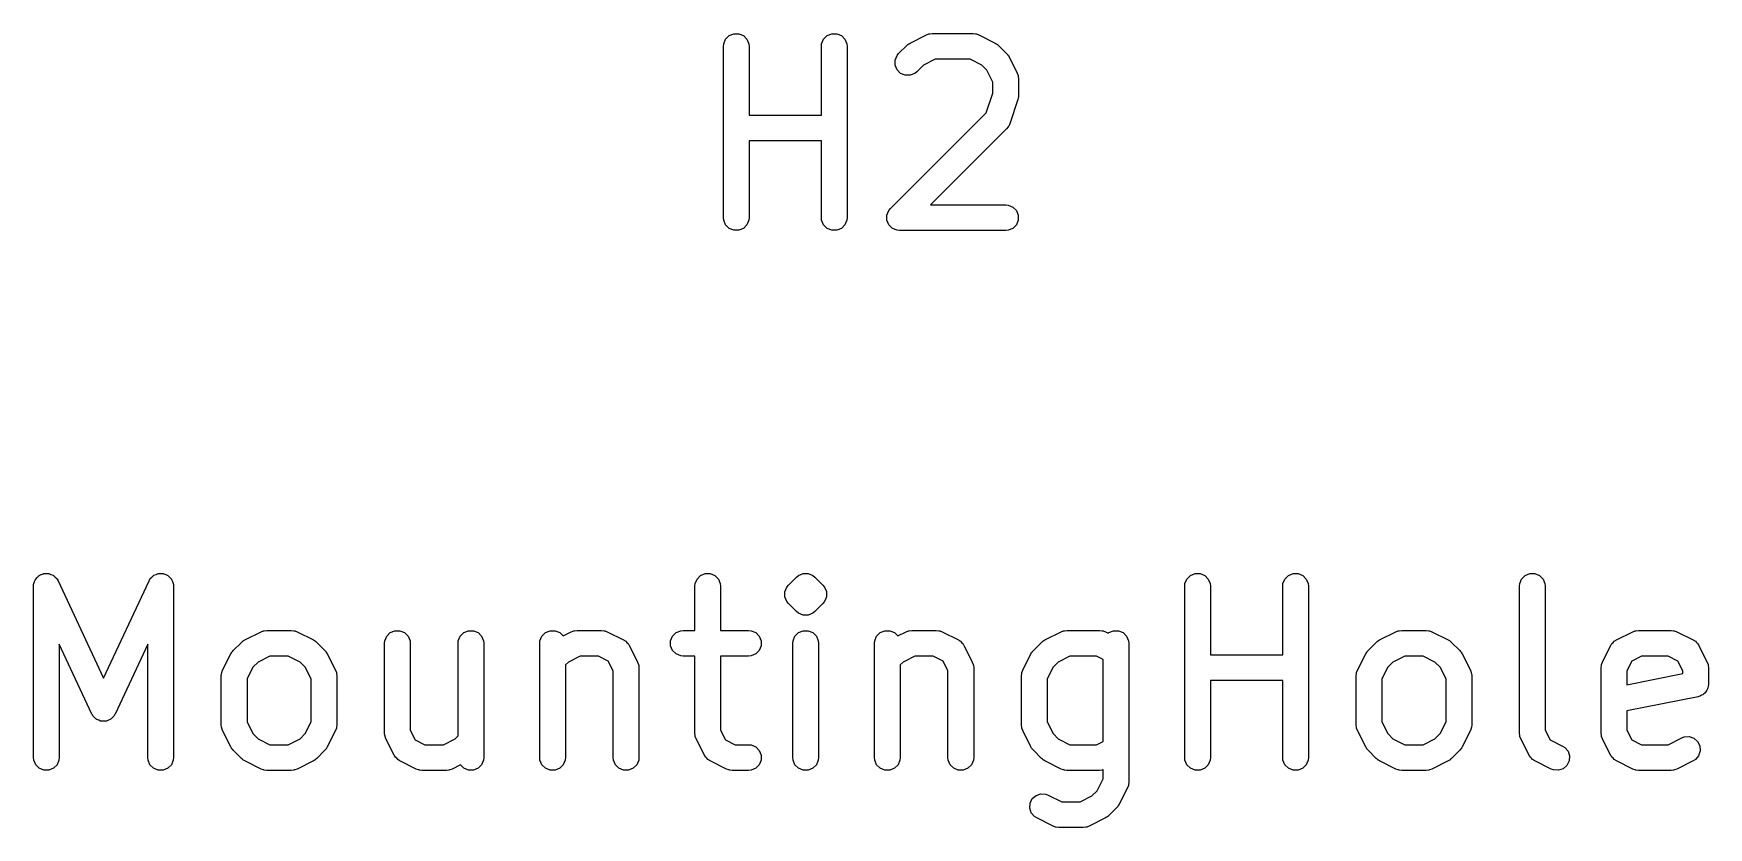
# Model space of a CAD drawing. Header units: millimetres. Extents: x 100.1 to 179.9, y -189 to -95.3.
# Drawn here: x 100.14 to 109.91, y -189.01 to -184.38 of the extents above; entities that cross this region are included whole.
import ezdxf

# ---------------------------------------------------------------- set-up
doc = ezdxf.new("R2010")
doc.units = ezdxf.units.MM
doc.layers.add('F.Fab', color=9, linetype='CONTINUOUS', true_color=0xafafaf)

msp = doc.modelspace()

# ---------------------------------------------------------------- linework, layer by layer
at = {"layer": 'F.Fab', "linetype": 'CONTINUOUS'}
for p, q in [((104.164536, -184.440187), (104.175735, -184.413151)), ((104.175735, -184.413151), (104.196427, -184.392459)), ((104.196427, -184.392459), (104.223463, -184.38126)), ((104.223463, -184.38126), (104.252727, -184.38126)), ((104.252727, -184.38126), (104.279763, -184.392459)), ((104.279763, -184.392459), (104.300455, -184.413151)), ((104.300455, -184.413151), (104.311654, -184.440187)), ((104.735964, -184.440187), (104.747163, -184.413151)), ((104.747163, -184.413151), (104.767855, -184.392459)), ((104.767855, -184.392459), (104.794891, -184.38126)), ((104.794891, -184.38126), (104.824155, -184.38126)), ((104.824155, -184.38126), (104.851191, -184.392459)), ((104.851191, -184.392459), (104.871883, -184.413151)), ((104.871883, -184.413151), (104.883082, -184.440187)), ((105.244046, -184.440078), (105.245873, -184.43932)), ((105.245873, -184.43932), (105.252173, -184.435356)), ((105.252173, -184.435356), (105.347411, -184.387737)), ((105.347411, -184.387737), (105.361142, -184.382482)), ((105.361142, -184.382482), (105.363831, -184.38229)), ((105.363831, -184.38229), (105.36632, -184.38126)), ((105.36632, -184.38126), (105.380952, -184.379819)), ((105.380952, -184.379819), (105.619047, -184.379819)), ((105.619047, -184.379819), (105.633679, -184.38126)), ((105.633679, -184.38126), (105.636168, -184.382291)), ((105.636168, -184.382291), (105.638856, -184.382482)), ((105.638856, -184.382482), (105.652588, -184.387737)), ((105.652588, -184.387737), (105.747826, -184.435356)), ((105.747826, -184.435356), (105.754125, -184.43932)), ((105.754125, -184.43932), (105.755953, -184.440078)), ((104.163095, -184.454819), (104.164536, -184.440187)), ((104.163095, -185.454819), (104.163095, -184.454819)), ((104.311654, -184.440187), (104.313095, -184.454819)), ((104.313095, -184.454819), (104.313095, -184.856009)), ((104.734523, -184.454819), (104.735964, -184.440187)), ((104.734523, -184.856009), (104.734523, -184.454819)), ((104.883082, -184.440187), (104.884523, -184.454819)), ((104.884523, -184.454819), (104.884523, -185.454819)), ((105.164536, -184.535426), (105.175735, -184.508389)), ((105.164536, -184.564688), (105.164536, -184.535426)), ((105.175735, -184.508389), (105.185062, -184.497024)), ((105.185062, -184.497024), (105.232681, -184.449405)), ((105.232681, -184.449405), (105.23843, -184.444686)), ((105.23843, -184.444686), (105.23973, -184.443188)), ((105.23973, -184.443188), (105.241989, -184.441766)), ((105.241989, -184.441766), (105.244046, -184.440078)), ((105.398657, -184.529819), (105.330141, -184.564077)), ((105.601342, -184.529819), (105.398657, -184.529819)), ((105.669858, -184.564077), (105.601342, -184.529819)), ((105.755953, -184.440078), (105.758009, -184.441766)), ((105.758009, -184.441766), (105.760269, -184.443188)), ((105.760269, -184.443188), (105.761568, -184.444686)), ((105.761568, -184.444686), (105.767318, -184.449405)), ((105.767318, -184.449405), (105.814937, -184.497024)), ((105.814937, -184.497024), (105.819655, -184.502773)), ((105.819655, -184.502773), (105.821154, -184.504073)), ((105.821154, -184.504073), (105.822575, -184.506332)), ((105.822575, -184.506332), (105.824264, -184.508389)), ((105.824264, -184.508389), (105.825021, -184.510216)), ((105.825021, -184.510216), (105.828986, -184.516516)), ((105.828986, -184.516516), (105.876605, -184.611754)), ((105.175735, -184.591725), (105.164536, -184.564688)), ((105.196427, -184.612417), (105.175735, -184.591725)), ((105.223464, -184.623616), (105.196427, -184.612417)), ((105.252726, -184.623616), (105.223464, -184.623616)), ((105.279763, -184.612417), (105.252726, -184.623616)), ((105.291128, -184.60309), (105.279763, -184.612417)), ((105.330141, -184.564077), (105.291128, -184.60309)), ((105.700265, -184.594484), (105.669858, -184.564077)), ((105.734523, -184.663), (105.700265, -184.594484)), ((105.876605, -184.611754), (105.88186, -184.625485)), ((105.88186, -184.625485), (105.882051, -184.628174)), ((105.882051, -184.628174), (105.883082, -184.630663)), ((105.883082, -184.630663), (105.884523, -184.645295)), ((105.696351, -184.842876), (105.734523, -184.728363)), ((105.734523, -184.728363), (105.734523, -184.663)), ((105.884523, -184.645295), (105.884523, -184.740533)), ((105.880674, -184.764251), (105.833055, -184.907107)), ((105.882323, -184.756995), (105.880674, -184.764251)), ((105.883082, -184.755165), (105.882323, -184.756995)), ((105.883343, -184.752511), (105.883082, -184.755165)), ((105.883934, -184.749914), (105.883343, -184.752511)), ((105.884523, -184.740533), (105.883793, -184.747939)), ((105.883793, -184.747939), (105.883934, -184.749914)), ((104.313095, -184.856009), (104.734523, -184.856009)), ((105.137443, -185.401786), (105.696351, -184.842876)), ((105.824265, -184.925058), (105.814937, -184.936423)), ((105.825296, -184.922567), (105.824265, -184.925058)), ((105.827061, -184.920533), (105.825296, -184.922567)), ((105.833055, -184.907107), (105.827061, -184.920533)), ((104.734523, -185.006009), (104.313095, -185.006009)), ((104.313095, -185.006009), (104.313095, -185.454819)), ((104.734523, -185.454819), (104.734523, -185.006009)), ((105.814937, -184.936423), (105.371542, -185.379819)), ((105.116917, -185.440187), (105.128116, -185.413151)), ((105.128116, -185.413151), (105.137443, -185.401786)), ((105.371542, -185.379819), (105.809523, -185.379819)), ((105.809523, -185.379819), (105.824155, -185.38126)), ((105.824155, -185.38126), (105.851191, -185.392459)), ((105.851191, -185.392459), (105.871883, -185.413151)), ((105.871883, -185.413151), (105.883082, -185.440187)), ((104.164536, -185.469451), (104.163095, -185.454819)), ((104.175735, -185.496487), (104.164536, -185.469451)), ((104.196427, -185.517179), (104.175735, -185.496487)), ((104.300455, -185.496487), (104.279763, -185.517179)), ((104.311654, -185.469451), (104.300455, -185.496487)), ((104.313095, -185.454819), (104.311654, -185.469451)), ((104.735964, -185.469451), (104.734523, -185.454819)), ((104.747163, -185.496487), (104.735964, -185.469451)), ((104.767855, -185.517179), (104.747163, -185.496487)), ((104.871883, -185.496487), (104.851191, -185.517179)), ((104.883082, -185.469451), (104.871883, -185.496487)), ((104.884523, -185.454819), (104.883082, -185.469451)), ((105.116917, -185.469451), (105.116917, -185.440187)), ((105.128116, -185.496487), (105.116917, -185.469451)), ((105.148808, -185.517179), (105.128116, -185.496487)), ((105.871883, -185.496487), (105.851191, -185.517179)), ((105.883082, -185.469451), (105.871883, -185.496487)), ((105.883082, -185.440187), (105.883082, -185.469451)), ((104.223463, -185.528378), (104.196427, -185.517179)), ((104.252727, -185.528378), (104.223463, -185.528378)), ((104.279763, -185.517179), (104.252727, -185.528378)), ((104.794891, -185.528378), (104.767855, -185.517179)), ((104.824155, -185.528378), (104.794891, -185.528378)), ((104.851191, -185.517179), (104.824155, -185.528378)), ((105.175844, -185.528378), (105.148808, -185.517179)), ((105.190476, -185.529819), (105.175844, -185.528378)), ((105.809523, -185.529819), (105.190476, -185.529819)), ((105.824155, -185.528378), (105.809523, -185.529819)), ((105.851191, -185.517179), (105.824155, -185.528378)), ((100.150155, -187.56593), (100.151284, -187.564696)), ((100.151284, -187.564696), (100.151925, -187.563151)), ((100.151925, -187.563151), (100.16113, -187.553945)), ((100.16113, -187.553945), (100.169919, -187.544349)), ((100.169919, -187.544349), (100.171434, -187.543641)), ((100.171434, -187.543641), (100.172617, -187.542459)), ((100.172617, -187.542459), (100.184638, -187.537479)), ((100.184638, -187.537479), (100.196437, -187.531973)), ((100.196437, -187.531973), (100.198108, -187.531899)), ((100.198108, -187.531899), (100.199653, -187.53126)), ((100.199653, -187.53126), (100.212672, -187.53126)), ((100.212672, -187.53126), (100.225673, -187.530689)), ((100.225673, -187.530689), (100.227243, -187.53126)), ((100.227243, -187.53126), (100.228917, -187.53126)), ((100.228917, -187.53126), (100.240943, -187.536241)), ((100.240943, -187.536241), (100.253174, -187.540689)), ((100.253174, -187.540689), (100.254407, -187.541818)), ((100.254407, -187.541818), (100.255953, -187.542459)), ((100.255953, -187.542459), (100.265158, -187.551664)), ((100.265158, -187.551664), (100.274755, -187.560453)), ((100.274755, -187.560453), (100.275929, -187.562435)), ((100.275929, -187.562435), (100.276645, -187.563151)), ((100.276645, -187.563151), (100.277323, -187.564787)), ((100.277323, -187.564787), (100.282249, -187.573103)), ((100.812987, -187.573102), (100.817914, -187.564784)), ((100.817914, -187.564784), (100.818591, -187.563151)), ((100.818591, -187.563151), (100.819305, -187.562436)), ((100.819305, -187.562436), (100.820481, -187.560452)), ((100.820481, -187.560452), (100.830084, -187.551657)), ((100.830084, -187.551657), (100.839283, -187.542459)), ((100.839283, -187.542459), (100.840828, -187.541819)), ((100.840828, -187.541819), (100.842062, -187.540689)), ((100.842062, -187.540689), (100.8543, -187.536238)), ((100.8543, -187.536238), (100.866319, -187.53126)), ((100.866319, -187.53126), (100.86799, -187.53126)), ((100.86799, -187.53126), (100.869563, -187.530688)), ((100.869563, -187.530688), (100.882577, -187.53126)), ((100.882577, -187.53126), (100.895583, -187.53126)), ((100.895583, -187.53126), (100.897126, -187.531899)), ((100.897126, -187.531899), (100.898799, -187.531973)), ((100.898799, -187.531973), (100.910606, -187.537482)), ((100.910606, -187.537482), (100.922619, -187.542459)), ((100.922619, -187.542459), (100.9238, -187.54364)), ((100.9238, -187.54364), (100.925317, -187.544348)), ((100.925317, -187.544348), (100.934111, -187.553951)), ((100.934111, -187.553951), (100.943311, -187.563151)), ((100.943311, -187.563151), (100.943951, -187.564696)), ((100.943951, -187.564696), (100.945081, -187.56593)), ((103.997869, -187.590187), (104.009068, -187.563151)), ((104.009068, -187.563151), (104.02976, -187.542459)), ((104.02976, -187.542459), (104.056796, -187.53126)), ((104.056796, -187.53126), (104.08606, -187.53126)), ((104.08606, -187.53126), (104.113096, -187.542459)), ((104.113096, -187.542459), (104.133788, -187.563151)), ((104.133788, -187.563151), (104.144987, -187.590187)), ((104.542205, -187.599405), (104.589824, -187.551786)), ((104.589824, -187.551786), (104.601189, -187.542459)), ((104.601189, -187.542459), (104.628225, -187.53126)), ((104.628225, -187.53126), (104.657488, -187.53126)), ((104.657488, -187.53126), (104.657489, -187.53126)), ((104.657489, -187.53126), (104.680252, -187.540689)), ((104.680252, -187.540689), (104.684525, -187.542459)), ((104.684525, -187.542459), (104.69589, -187.551786)), ((104.69589, -187.551786), (104.743509, -187.599405)), ((106.855012, -187.590187), (106.866211, -187.563151)), ((106.866211, -187.563151), (106.886903, -187.542459)), ((106.886903, -187.542459), (106.913939, -187.53126)), ((106.913939, -187.53126), (106.943203, -187.53126)), ((106.943203, -187.53126), (106.970239, -187.542459)), ((106.970239, -187.542459), (106.990931, -187.563151)), ((106.990931, -187.563151), (107.00213, -187.590187)), ((107.42644, -187.590187), (107.437639, -187.563151)), ((107.437639, -187.563151), (107.458331, -187.542459)), ((107.458331, -187.542459), (107.485367, -187.53126)), ((107.485367, -187.53126), (107.514631, -187.53126)), ((107.514631, -187.53126), (107.541667, -187.542459)), ((107.541667, -187.542459), (107.562359, -187.563151)), ((107.562359, -187.563151), (107.573558, -187.590187)), ((108.807393, -187.590187), (108.818592, -187.563151)), ((108.818592, -187.563151), (108.839284, -187.542459)), ((108.839284, -187.542459), (108.86632, -187.53126)), ((108.86632, -187.53126), (108.895584, -187.53126)), ((108.895584, -187.53126), (108.92262, -187.542459)), ((108.92262, -187.542459), (108.943312, -187.563151)), ((108.943312, -187.563151), (108.954511, -187.590187)), ((100.139285, -187.604819), (100.140232, -187.595197)), ((100.139285, -188.604819), (100.139285, -187.604819)), ((100.140155, -187.593431), (100.140499, -187.592482)), ((100.140232, -187.595197), (100.140155, -187.593431)), ((100.140499, -187.592482), (100.140726, -187.590187)), ((100.140726, -187.590187), (100.145707, -187.57816)), ((100.145707, -187.57816), (100.150155, -187.56593)), ((100.282249, -187.573103), (100.547617, -188.14175)), ((100.547617, -188.14175), (100.812987, -187.573102)), ((100.945081, -187.56593), (100.949528, -187.57816)), ((100.949528, -187.57816), (100.95451, -187.590187)), ((100.95451, -187.590187), (100.954736, -187.592482)), ((100.954736, -187.592482), (100.955081, -187.593431)), ((100.955081, -187.593431), (100.955003, -187.595197)), ((100.955003, -187.595197), (100.955951, -187.604819)), ((100.955951, -187.604819), (100.955951, -188.604819)), ((103.996428, -187.604819), (103.997869, -187.590187)), ((103.996428, -187.863152), (103.996428, -187.604819)), ((104.144987, -187.590187), (104.146428, -187.604819)), ((104.146428, -187.604819), (104.146428, -187.863152)), ((104.521679, -187.637807), (104.532878, -187.61077)), ((104.521679, -187.667069), (104.521679, -187.637807)), ((104.532878, -187.61077), (104.542205, -187.599405)), ((104.743509, -187.599405), (104.752836, -187.61077)), ((104.752836, -187.61077), (104.763509, -187.636535)), ((104.763509, -187.636535), (104.764035, -187.637807)), ((104.764035, -187.637807), (104.764035, -187.66707)), ((106.853571, -187.604819), (106.855012, -187.590187)), ((106.853571, -188.604819), (106.853571, -187.604819)), ((107.00213, -187.590187), (107.003571, -187.604819)), ((107.003571, -187.604819), (107.003571, -188.006009)), ((107.424999, -187.604819), (107.42644, -187.590187)), ((107.424999, -188.006009), (107.424999, -187.604819)), ((107.573558, -187.590187), (107.574999, -187.604819)), ((107.574999, -187.604819), (107.574999, -188.604819)), ((108.805952, -187.604819), (108.807393, -187.590187)), ((108.805952, -188.461961), (108.805952, -187.604819)), ((108.954511, -187.590187), (108.955952, -187.604819)), ((108.955952, -187.604819), (108.955952, -188.444256)), ((104.532878, -187.694106), (104.521679, -187.667069)), ((104.542205, -187.705471), (104.532878, -187.694106)), ((104.589824, -187.75309), (104.542205, -187.705471)), ((104.601189, -187.762417), (104.589824, -187.75309)), ((104.69589, -187.75309), (104.684525, -187.762417)), ((104.743509, -187.705471), (104.69589, -187.75309)), ((104.752836, -187.694106), (104.743509, -187.705471)), ((104.764035, -187.66707), (104.752836, -187.694106)), ((104.628225, -187.773616), (104.601189, -187.762417)), ((104.628226, -187.773616), (104.628225, -187.773616)), ((104.657488, -187.773616), (104.628226, -187.773616)), ((104.657489, -187.773616), (104.657488, -187.773616)), ((104.684525, -187.762417), (104.657489, -187.773616)), ((100.479654, -188.350821), (100.289285, -187.942886)), ((100.289285, -187.942886), (100.289285, -188.604819)), ((100.805951, -187.942886), (100.615582, -188.35082)), ((100.805951, -188.604819), (100.805951, -187.942886)), ((101.304109, -187.980357), (101.351728, -187.932738)), ((101.351728, -187.932738), (101.357477, -187.928019)), ((101.357477, -187.928019), (101.358777, -187.926521)), ((101.358777, -187.926521), (101.361036, -187.925099)), ((101.361036, -187.925099), (101.363093, -187.923411)), ((101.363093, -187.923411), (101.36492, -187.922653)), ((101.36492, -187.922653), (101.37122, -187.918689)), ((101.37122, -187.918689), (101.466458, -187.87107)), ((101.466458, -187.87107), (101.480189, -187.865815)), ((101.480189, -187.865815), (101.482878, -187.865623)), ((101.482878, -187.865623), (101.485367, -187.864593)), ((101.485367, -187.864593), (101.499999, -187.863152)), ((101.499999, -187.863152), (101.642856, -187.863152)), ((101.642856, -187.863152), (101.657488, -187.864593)), ((101.657488, -187.864593), (101.659977, -187.865624)), ((101.659977, -187.865624), (101.662665, -187.865815)), ((101.662665, -187.865815), (101.676397, -187.87107)), ((101.676397, -187.87107), (101.771635, -187.918689)), ((101.771635, -187.918689), (101.777934, -187.922653)), ((101.777934, -187.922653), (101.779762, -187.923411)), ((101.779762, -187.923411), (101.781818, -187.925099)), ((101.781818, -187.925099), (101.784078, -187.926521)), ((101.784078, -187.926521), (101.785377, -187.928019)), ((101.785377, -187.928019), (101.791127, -187.932738)), ((101.791127, -187.932738), (101.838746, -187.980357)), ((102.186904, -187.938152), (102.188345, -187.92352)), ((102.186904, -188.461961), (102.186904, -187.938152)), ((102.188345, -187.92352), (102.199544, -187.896484)), ((102.199544, -187.896484), (102.220236, -187.875792)), ((102.220236, -187.875792), (102.247272, -187.864593)), ((102.247272, -187.864593), (102.276536, -187.864593)), ((102.276536, -187.864593), (102.303572, -187.875792)), ((102.303572, -187.875792), (102.324264, -187.896484)), ((102.324264, -187.896484), (102.335463, -187.92352)), ((102.335463, -187.92352), (102.336904, -187.938152)), ((102.336904, -187.938152), (102.336904, -188.444256)), ((102.615475, -187.938152), (102.616916, -187.92352)), ((102.615475, -188.478514), (102.615475, -187.938152)), ((102.616916, -187.92352), (102.628115, -187.896484)), ((102.628115, -187.896484), (102.648807, -187.875792)), ((102.648807, -187.875792), (102.675843, -187.864593)), ((102.675843, -187.864593), (102.705107, -187.864593)), ((102.705107, -187.864593), (102.732143, -187.875792)), ((102.732143, -187.875792), (102.752835, -187.896484)), ((102.752835, -187.896484), (102.764034, -187.92352)), ((102.764034, -187.92352), (102.765475, -187.938152)), ((102.765475, -187.938152), (102.765475, -188.604819)), ((103.091666, -187.938152), (103.093107, -187.92352)), ((103.091666, -188.604819), (103.091666, -187.938152)), ((103.093107, -187.92352), (103.104306, -187.896484)), ((103.104306, -187.896484), (103.124998, -187.875792)), ((103.124998, -187.875792), (103.152034, -187.864593)), ((103.152034, -187.864593), (103.181298, -187.864593)), ((103.181298, -187.864593), (103.208334, -187.875792)), ((103.208334, -187.875792), (103.227735, -187.895193)), ((103.227735, -187.895193), (103.275982, -187.87107)), ((103.275982, -187.87107), (103.289713, -187.865815)), ((103.289713, -187.865815), (103.292402, -187.865623)), ((103.292402, -187.865623), (103.294891, -187.864593)), ((103.294891, -187.864593), (103.309523, -187.863152)), ((103.309523, -187.863152), (103.45238, -187.863152)), ((103.45238, -187.863152), (103.467012, -187.864593)), ((103.467012, -187.864593), (103.469501, -187.865624)), ((103.469501, -187.865624), (103.472189, -187.865815)), ((103.472189, -187.865815), (103.485921, -187.87107)), ((103.485921, -187.87107), (103.581159, -187.918689)), ((103.581159, -187.918689), (103.583606, -187.920229)), ((103.583606, -187.920229), (103.58476, -187.920614)), ((103.58476, -187.920614), (103.586196, -187.921859)), ((103.586196, -187.921859), (103.593602, -187.926521)), ((103.593602, -187.926521), (103.599763, -187.933625)), ((103.599763, -187.933625), (103.606868, -187.939787)), ((103.606868, -187.939787), (103.611529, -187.947192)), ((103.611529, -187.947192), (103.612775, -187.948629)), ((103.612775, -187.948629), (103.613159, -187.949782)), ((103.613159, -187.949782), (103.6147, -187.95223)), ((103.6147, -187.95223), (103.662319, -188.047468)), ((103.855012, -187.92352), (103.866211, -187.896484)), ((103.855012, -187.952784), (103.855012, -187.92352)), ((103.866211, -187.97982), (103.855012, -187.952784)), ((103.866211, -187.896484), (103.886903, -187.875792)), ((103.886903, -187.875792), (103.913939, -187.864593)), ((103.913939, -187.864593), (103.928571, -187.863152)), ((103.928571, -187.863152), (103.996428, -187.863152)), ((104.146428, -187.863152), (104.309523, -187.863152)), ((104.309523, -187.863152), (104.324155, -187.864593)), ((104.324155, -187.864593), (104.351191, -187.875792)), ((104.351191, -187.875792), (104.371883, -187.896484)), ((104.371883, -187.896484), (104.383082, -187.92352)), ((104.383082, -187.952784), (104.371883, -187.97982)), ((104.383082, -187.92352), (104.383082, -187.952784)), ((104.567857, -187.938152), (104.569298, -187.92352)), ((104.567857, -188.604819), (104.567857, -187.938152)), ((104.569298, -187.92352), (104.580497, -187.896484)), ((104.580497, -187.896484), (104.601189, -187.875792)), ((104.601189, -187.875792), (104.628225, -187.864593)), ((104.628225, -187.864593), (104.657489, -187.864593)), ((104.657489, -187.864593), (104.684525, -187.875792)), ((104.684525, -187.875792), (104.705217, -187.896484)), ((104.705217, -187.896484), (104.716416, -187.92352)), ((104.716416, -187.92352), (104.717857, -187.938152)), ((104.717857, -187.938152), (104.717857, -188.604819)), ((105.044047, -187.938152), (105.045488, -187.92352)), ((105.044047, -188.604819), (105.044047, -187.938152)), ((105.045488, -187.92352), (105.056687, -187.896484)), ((105.056687, -187.896484), (105.077379, -187.875792)), ((105.077379, -187.875792), (105.104415, -187.864593)), ((105.104415, -187.864593), (105.133679, -187.864593)), ((105.133679, -187.864593), (105.160715, -187.875792)), ((105.160715, -187.875792), (105.180116, -187.895193)), ((105.180116, -187.895193), (105.228363, -187.87107)), ((105.228363, -187.87107), (105.242094, -187.865815)), ((105.242094, -187.865815), (105.244783, -187.865623)), ((105.244783, -187.865623), (105.247272, -187.864593)), ((105.247272, -187.864593), (105.261904, -187.863152)), ((105.261904, -187.863152), (105.404761, -187.863152)), ((105.404761, -187.863152), (105.419393, -187.864593)), ((105.419393, -187.864593), (105.421882, -187.865624)), ((105.421882, -187.865624), (105.42457, -187.865815)), ((105.42457, -187.865815), (105.438302, -187.87107)), ((105.438302, -187.87107), (105.53354, -187.918689)), ((105.53354, -187.918689), (105.535987, -187.920229)), ((105.535987, -187.920229), (105.537141, -187.920614)), ((105.537141, -187.920614), (105.538577, -187.921859)), ((105.538577, -187.921859), (105.545983, -187.926521)), ((105.545983, -187.926521), (105.552144, -187.933625)), ((105.552144, -187.933625), (105.559249, -187.939787)), ((105.559249, -187.939787), (105.56391, -187.947192)), ((105.56391, -187.947192), (105.565156, -187.948629)), ((105.565156, -187.948629), (105.56554, -187.949782)), ((105.56554, -187.949782), (105.567081, -187.95223)), ((105.567081, -187.95223), (105.6147, -188.047468)), ((105.970776, -187.980357), (106.018395, -187.932738)), ((106.018395, -187.932738), (106.024144, -187.928019)), ((106.024144, -187.928019), (106.025444, -187.926521)), ((106.025444, -187.926521), (106.027703, -187.925099)), ((106.027703, -187.925099), (106.02976, -187.923411)), ((106.02976, -187.923411), (106.031587, -187.922653)), ((106.031587, -187.922653), (106.037887, -187.918689)), ((106.037887, -187.918689), (106.133125, -187.87107)), ((106.133125, -187.87107), (106.146856, -187.865815)), ((106.146856, -187.865815), (106.149545, -187.865623)), ((106.149545, -187.865623), (106.152034, -187.864593)), ((106.152034, -187.864593), (106.166666, -187.863152)), ((106.166666, -187.863152), (106.357142, -187.863152)), ((106.357142, -187.863152), (106.371774, -187.864593)), ((106.371774, -187.864593), (106.374263, -187.865624)), ((106.374263, -187.865624), (106.376951, -187.865815)), ((106.376951, -187.865815), (106.390683, -187.87107)), ((106.390683, -187.87107), (106.407183, -187.87932)), ((106.407183, -187.87932), (106.410712, -187.875792)), ((106.410712, -187.875792), (106.437748, -187.864593)), ((106.437748, -187.864593), (106.467012, -187.864593)), ((106.467012, -187.864593), (106.494048, -187.875792)), ((106.494048, -187.875792), (106.51474, -187.896484)), ((106.51474, -187.896484), (106.525939, -187.92352)), ((106.525939, -187.92352), (106.52738, -187.938152)), ((106.52738, -187.938152), (106.52738, -188.747676)), ((107.923157, -187.980357), (107.970776, -187.932738)), ((107.970776, -187.932738), (107.976525, -187.928019)), ((107.976525, -187.928019), (107.977825, -187.926521)), ((107.977825, -187.926521), (107.980084, -187.925099)), ((107.980084, -187.925099), (107.982141, -187.923411)), ((107.982141, -187.923411), (107.983968, -187.922653)), ((107.983968, -187.922653), (107.990268, -187.918689)), ((107.990268, -187.918689), (108.085506, -187.87107)), ((108.085506, -187.87107), (108.099237, -187.865815)), ((108.099237, -187.865815), (108.101926, -187.865623)), ((108.101926, -187.865623), (108.104415, -187.864593)), ((108.104415, -187.864593), (108.119047, -187.863152)), ((108.119047, -187.863152), (108.261904, -187.863152)), ((108.261904, -187.863152), (108.276536, -187.864593)), ((108.276536, -187.864593), (108.279025, -187.865624)), ((108.279025, -187.865624), (108.281713, -187.865815)), ((108.281713, -187.865815), (108.295445, -187.87107)), ((108.295445, -187.87107), (108.390683, -187.918689)), ((108.390683, -187.918689), (108.396982, -187.922653)), ((108.396982, -187.922653), (108.39881, -187.923411)), ((108.39881, -187.923411), (108.400866, -187.925099)), ((108.400866, -187.925099), (108.403126, -187.926521)), ((108.403126, -187.926521), (108.404425, -187.928019)), ((108.404425, -187.928019), (108.410175, -187.932738)), ((108.410175, -187.932738), (108.457794, -187.980357)), ((109.290061, -188.047468), (109.33768, -187.95223)), ((109.33768, -187.95223), (109.33922, -187.949782)), ((109.33922, -187.949782), (109.339605, -187.948629)), ((109.339605, -187.948629), (109.34085, -187.947192)), ((109.34085, -187.947192), (109.345512, -187.939787)), ((109.345512, -187.939787), (109.352616, -187.933625)), ((109.352616, -187.933625), (109.358778, -187.926521)), ((109.358778, -187.926521), (109.366183, -187.921859)), ((109.366183, -187.921859), (109.36762, -187.920614)), ((109.36762, -187.920614), (109.368773, -187.920229)), ((109.368773, -187.920229), (109.371221, -187.918689)), ((109.371221, -187.918689), (109.466459, -187.87107)), ((109.466459, -187.87107), (109.48019, -187.865815)), ((109.48019, -187.865815), (109.482879, -187.865623)), ((109.482879, -187.865623), (109.485368, -187.864593)), ((109.485368, -187.864593), (109.5, -187.863152)), ((109.5, -187.863152), (109.690476, -187.863152)), ((109.690476, -187.863152), (109.705108, -187.864593)), ((109.705108, -187.864593), (109.707597, -187.865624)), ((109.707597, -187.865624), (109.710285, -187.865815)), ((109.710285, -187.865815), (109.724017, -187.87107)), ((109.724017, -187.87107), (109.819255, -187.918689)), ((109.819255, -187.918689), (109.821702, -187.920229)), ((109.821702, -187.920229), (109.822856, -187.920614)), ((109.822856, -187.920614), (109.824292, -187.921859)), ((109.824292, -187.921859), (109.831698, -187.926521)), ((109.831698, -187.926521), (109.837859, -187.933625)), ((109.837859, -187.933625), (109.844964, -187.939787)), ((109.844964, -187.939787), (109.849625, -187.947192)), ((109.849625, -187.947192), (109.850871, -187.948629)), ((109.850871, -187.948629), (109.851255, -187.949782)), ((109.851255, -187.949782), (109.852796, -187.95223)), ((109.852796, -187.95223), (109.900415, -188.047468)), ((101.242441, -188.095087), (101.29006, -187.999849)), ((101.29006, -187.999849), (101.294024, -187.993549)), ((101.294024, -187.993549), (101.294782, -187.991722)), ((101.294782, -187.991722), (101.29647, -187.989665)), ((101.29647, -187.989665), (101.297892, -187.987406)), ((101.297892, -187.987406), (101.29939, -187.986106)), ((101.29939, -187.986106), (101.304109, -187.980357)), ((101.449188, -188.04741), (101.418781, -188.077817)), ((101.517704, -188.013152), (101.449188, -188.04741)), ((101.625151, -188.013152), (101.517704, -188.013152)), ((101.693667, -188.04741), (101.625151, -188.013152)), ((101.724074, -188.077817), (101.693667, -188.04741)), ((101.838746, -187.980357), (101.843464, -187.986106)), ((101.843464, -187.986106), (101.844963, -187.987406)), ((101.844963, -187.987406), (101.846384, -187.989665)), ((101.846384, -187.989665), (101.848073, -187.991722)), ((101.848073, -187.991722), (101.84883, -187.993549)), ((101.84883, -187.993549), (101.852795, -187.999849)), ((101.852795, -187.999849), (101.900414, -188.095087)), ((103.258712, -188.04741), (103.241666, -188.064456)), ((103.327228, -188.013152), (103.258712, -188.04741)), ((103.434675, -188.013152), (103.327228, -188.013152)), ((103.491716, -188.041672), (103.434675, -188.013152)), ((103.520237, -188.098714), (103.491716, -188.041672)), ((103.662319, -188.047468), (103.667574, -188.061199)), ((103.886903, -188.000512), (103.866211, -187.97982)), ((103.913939, -188.011711), (103.886903, -188.000512)), ((103.928571, -188.013152), (103.913939, -188.011711)), ((103.996428, -188.013152), (103.928571, -188.013152)), ((103.996428, -188.461961), (103.996428, -188.013152)), ((104.309523, -188.013152), (104.146428, -188.013152)), ((104.146428, -188.013152), (104.146428, -188.444256)), ((104.324155, -188.011711), (104.309523, -188.013152)), ((104.351191, -188.000512), (104.324155, -188.011711)), ((104.371883, -187.97982), (104.351191, -188.000512)), ((105.211093, -188.04741), (105.194047, -188.064456)), ((105.279609, -188.013152), (105.211093, -188.04741)), ((105.387056, -188.013152), (105.279609, -188.013152)), ((105.444097, -188.041672), (105.387056, -188.013152)), ((105.472618, -188.098714), (105.444097, -188.041672)), ((105.6147, -188.047468), (105.619955, -188.061199)), ((105.909108, -188.095087), (105.956727, -187.999849)), ((105.956727, -187.999849), (105.960691, -187.993549)), ((105.960691, -187.993549), (105.961449, -187.991722)), ((105.961449, -187.991722), (105.963137, -187.989665)), ((105.963137, -187.989665), (105.964559, -187.987406)), ((105.964559, -187.987406), (105.966057, -187.986106)), ((105.966057, -187.986106), (105.970776, -187.980357)), ((106.115855, -188.04741), (106.085448, -188.077817)), ((106.184371, -188.013152), (106.115855, -188.04741)), ((106.339437, -188.013152), (106.184371, -188.013152)), ((106.37738, -188.032123), (106.339437, -188.013152)), ((106.37738, -188.510847), (106.37738, -188.032123)), ((107.003571, -188.006009), (107.424999, -188.006009)), ((107.861489, -188.095087), (107.909108, -187.999849)), ((107.909108, -187.999849), (107.913072, -187.993549)), ((107.913072, -187.993549), (107.91383, -187.991722)), ((107.91383, -187.991722), (107.915518, -187.989665)), ((107.915518, -187.989665), (107.91694, -187.987406)), ((107.91694, -187.987406), (107.918438, -187.986106)), ((107.918438, -187.986106), (107.923157, -187.980357)), ((108.068236, -188.04741), (108.037829, -188.077817)), ((108.136752, -188.013152), (108.068236, -188.04741)), ((108.244199, -188.013152), (108.136752, -188.013152)), ((108.312715, -188.04741), (108.244199, -188.013152)), ((108.343122, -188.077817), (108.312715, -188.04741)), ((108.457794, -187.980357), (108.462512, -187.986106)), ((108.462512, -187.986106), (108.464011, -187.987406)), ((108.464011, -187.987406), (108.465432, -187.989665)), ((108.465432, -187.989665), (108.467121, -187.991722)), ((108.467121, -187.991722), (108.467878, -187.993549)), ((108.467878, -187.993549), (108.471843, -187.999849)), ((108.471843, -187.999849), (108.519462, -188.095087)), ((109.284806, -188.0612), (109.290061, -188.047468)), ((109.460663, -188.041672), (109.432143, -188.098714)), ((109.517705, -188.013152), (109.460663, -188.041672)), ((109.672771, -188.013152), (109.517705, -188.013152)), ((109.729812, -188.041672), (109.672771, -188.013152)), ((109.758333, -188.098714), (109.729812, -188.041672)), ((109.900415, -188.047468), (109.90567, -188.061199)), ((101.234523, -188.128628), (101.235964, -188.113996)), ((101.234523, -188.414342), (101.234523, -188.128628)), ((101.235964, -188.113996), (101.236995, -188.111506)), ((101.236995, -188.111506), (101.237186, -188.108819)), ((101.237186, -188.108819), (101.242441, -188.095087)), ((101.418781, -188.077817), (101.384523, -188.146333)), ((101.384523, -188.146333), (101.384523, -188.396637)), ((101.758332, -188.146333), (101.724074, -188.077817)), ((101.758332, -188.396637), (101.758332, -188.146333)), ((101.900414, -188.095087), (101.905669, -188.108818)), ((101.905669, -188.108818), (101.90586, -188.111507)), ((101.90586, -188.111507), (101.906891, -188.113996)), ((101.906891, -188.113996), (101.908332, -188.128628)), ((101.908332, -188.128628), (101.908332, -188.414342)), ((103.241666, -188.064456), (103.241666, -188.604819)), ((103.520237, -188.604819), (103.520237, -188.098714)), ((103.667574, -188.061199), (103.667765, -188.063888)), ((103.667765, -188.063888), (103.668796, -188.066377)), ((103.668796, -188.066377), (103.670237, -188.081009)), ((103.670237, -188.081009), (103.670237, -188.604819)), ((105.194047, -188.064456), (105.194047, -188.604819)), ((105.472618, -188.604819), (105.472618, -188.098714)), ((105.619955, -188.061199), (105.620146, -188.063888)), ((105.620146, -188.063888), (105.621177, -188.066377)), ((105.621177, -188.066377), (105.622618, -188.081009)), ((105.622618, -188.081009), (105.622618, -188.604819)), ((105.90119, -188.128628), (105.902631, -188.113996)), ((105.90119, -188.414342), (105.90119, -188.128628)), ((105.902631, -188.113996), (105.903662, -188.111506)), ((105.903662, -188.111506), (105.903853, -188.108819)), ((105.903853, -188.108819), (105.909108, -188.095087)), ((106.085448, -188.077817), (106.05119, -188.146333)), ((106.05119, -188.146333), (106.05119, -188.396637)), ((107.853571, -188.128628), (107.855012, -188.113996)), ((107.853571, -188.414342), (107.853571, -188.128628)), ((107.855012, -188.113996), (107.856043, -188.111506)), ((107.856043, -188.111506), (107.856234, -188.108819)), ((107.856234, -188.108819), (107.861489, -188.095087)), ((108.037829, -188.077817), (108.003571, -188.146333)), ((108.003571, -188.146333), (108.003571, -188.396637)), ((108.37738, -188.146333), (108.343122, -188.077817)), ((108.37738, -188.396637), (108.37738, -188.146333)), ((108.519462, -188.095087), (108.524717, -188.108818)), ((108.524717, -188.108818), (108.524908, -188.111507)), ((108.524908, -188.111507), (108.525939, -188.113996)), ((108.525939, -188.113996), (108.52738, -188.128628)), ((108.52738, -188.128628), (108.52738, -188.414342)), ((109.282143, -188.081009), (109.283584, -188.066377)), ((109.282143, -188.461961), (109.282143, -188.081009)), ((109.283584, -188.066377), (109.284615, -188.063887)), ((109.284615, -188.063887), (109.284806, -188.0612)), ((109.432143, -188.098714), (109.432143, -188.179999)), ((109.432143, -188.179999), (109.758333, -188.114762)), ((109.758333, -188.114762), (109.758333, -188.098714)), ((109.90567, -188.061199), (109.905861, -188.063888)), ((109.905861, -188.063888), (109.906892, -188.066377)), ((109.906892, -188.066377), (109.908333, -188.081009)), ((109.908333, -188.081009), (109.908333, -188.176247)), ((107.424999, -188.156009), (107.003571, -188.156009)), ((107.003571, -188.156009), (107.003571, -188.604819)), ((107.424999, -188.604819), (107.424999, -188.156009)), ((109.862107, -188.245508), (109.848041, -188.249791)), ((109.868212, -188.241419), (109.862107, -188.245508)), ((109.875001, -188.238607), (109.868212, -188.241419)), ((109.880253, -188.233354), (109.875001, -188.238607)), ((109.886421, -188.229224), (109.880253, -188.233354)), ((109.890495, -188.223113), (109.886421, -188.229224)), ((109.895693, -188.217915), (109.890495, -188.223113)), ((109.898536, -188.211051), (109.895693, -188.217915)), ((109.902653, -188.204876), (109.898536, -188.211051)), ((109.904078, -188.19767), (109.902653, -188.204876)), ((109.906892, -188.190879), (109.904078, -188.19767)), ((109.908333, -188.176247), (109.906892, -188.190879)), ((109.848041, -188.249791), (109.432143, -188.33297)), ((109.432143, -188.33297), (109.432143, -188.444256)), ((100.482828, -188.35618), (100.479654, -188.350821)), ((100.483488, -188.357993), (100.482828, -188.35618)), ((100.484662, -188.359275), (100.483488, -188.357993)), ((100.487148, -188.363471), (100.484662, -188.359275)), ((100.495557, -188.371171), (100.487148, -188.363471)), ((100.503252, -188.379574), (100.495557, -188.371171)), ((100.50627, -188.380982), (100.503252, -188.379574)), ((100.508729, -188.383234), (100.50627, -188.380982)), ((100.519441, -188.387129), (100.508729, -188.383234)), ((100.52977, -188.39195), (100.519441, -188.387129)), ((100.533098, -188.392096), (100.52977, -188.39195)), ((100.53623, -188.393235), (100.533098, -188.392096)), ((100.547624, -188.392734), (100.53623, -188.393235)), ((100.559006, -188.393234), (100.547624, -188.392734)), ((100.562134, -188.392096), (100.559006, -188.393234)), ((100.565466, -188.39195), (100.562134, -188.392096)), ((100.575801, -188.387126), (100.565466, -188.39195)), ((100.586507, -188.383234), (100.575801, -188.387126)), ((100.588962, -188.380984), (100.586507, -188.383234)), ((100.591984, -188.379575), (100.588962, -188.380984)), ((100.599685, -188.371164), (100.591984, -188.379575)), ((100.608088, -188.36347), (100.599685, -188.371164)), ((100.610571, -188.359277), (100.608088, -188.36347)), ((100.611748, -188.357993), (100.610571, -188.359277)), ((100.612408, -188.356177), (100.611748, -188.357993)), ((100.615582, -188.35082), (100.612408, -188.356177)), ((101.235964, -188.428974), (101.234523, -188.414342)), ((101.236995, -188.431463), (101.235964, -188.428974)), ((101.237186, -188.434151), (101.236995, -188.431463)), ((101.242441, -188.447883), (101.237186, -188.434151)), ((101.384523, -188.396637), (101.418781, -188.465153)), ((101.724073, -188.465153), (101.758332, -188.396637)), ((101.905669, -188.434152), (101.900414, -188.447883)), ((101.90586, -188.431462), (101.905669, -188.434152)), ((101.906891, -188.428974), (101.90586, -188.431462)), ((101.908332, -188.414342), (101.906891, -188.428974)), ((102.336904, -188.444256), (102.365424, -188.501298)), ((104.146428, -188.444256), (104.174948, -188.501298)), ((105.902631, -188.428974), (105.90119, -188.414342)), ((105.903662, -188.431463), (105.902631, -188.428974)), ((105.903853, -188.434151), (105.903662, -188.431463)), ((105.909108, -188.447883), (105.903853, -188.434151)), ((106.05119, -188.396637), (106.085448, -188.465153)), ((107.855012, -188.428974), (107.853571, -188.414342)), ((107.856043, -188.431463), (107.855012, -188.428974)), ((107.856234, -188.434151), (107.856043, -188.431463)), ((107.861489, -188.447883), (107.856234, -188.434151)), ((108.003571, -188.396637), (108.037829, -188.465153)), ((108.343121, -188.465153), (108.37738, -188.396637)), ((108.524717, -188.434152), (108.519462, -188.447883)), ((108.524908, -188.431462), (108.524717, -188.434152)), ((108.525939, -188.428974), (108.524908, -188.431462)), ((108.52738, -188.414342), (108.525939, -188.428974)), ((108.955952, -188.444256), (108.984472, -188.501298)), ((109.432143, -188.444256), (109.460663, -188.501298)), ((101.29006, -188.543121), (101.242441, -188.447883)), ((101.418781, -188.465153), (101.449188, -188.495561)), ((101.449188, -188.495561), (101.517704, -188.529819)), ((101.517704, -188.529819), (101.625151, -188.529819)), ((101.625151, -188.529819), (101.693666, -188.495561)), ((101.693666, -188.495561), (101.724073, -188.465153)), ((101.900414, -188.447883), (101.852795, -188.543121)), ((102.188345, -188.476593), (102.186904, -188.461961)), ((102.189376, -188.479082), (102.188345, -188.476593)), ((102.189567, -188.48177), (102.189376, -188.479082)), ((102.194822, -188.495502), (102.189567, -188.48177)), ((102.242441, -188.590741), (102.194822, -188.495502)), ((102.365424, -188.501298), (102.422466, -188.529819)), ((102.422466, -188.529819), (102.529913, -188.529819)), ((102.529913, -188.529819), (102.598428, -188.495561)), ((102.598428, -188.495561), (102.615475, -188.478514)), ((103.997869, -188.476593), (103.996428, -188.461961)), ((103.9989, -188.479082), (103.997869, -188.476593)), ((103.999091, -188.48177), (103.9989, -188.479082)), ((104.004346, -188.495502), (103.999091, -188.48177)), ((104.051965, -188.590741), (104.004346, -188.495502)), ((104.174948, -188.501298), (104.23199, -188.529819)), ((104.23199, -188.529819), (104.309523, -188.529819)), ((104.309523, -188.529819), (104.324155, -188.53126)), ((104.324155, -188.53126), (104.351191, -188.542459)), ((104.351191, -188.542459), (104.371883, -188.563151)), ((105.956727, -188.543121), (105.909108, -188.447883)), ((106.085448, -188.465153), (106.115855, -188.495561)), ((106.115855, -188.495561), (106.184371, -188.529819)), ((106.184371, -188.529819), (106.339437, -188.529819)), ((106.339437, -188.529819), (106.37738, -188.510847)), ((107.909108, -188.543121), (107.861489, -188.447883)), ((108.037829, -188.465153), (108.068236, -188.495561)), ((108.068236, -188.495561), (108.136752, -188.529819)), ((108.136752, -188.529819), (108.244199, -188.529819)), ((108.244199, -188.529819), (108.312714, -188.495561)), ((108.312714, -188.495561), (108.343121, -188.465153)), ((108.519462, -188.447883), (108.471843, -188.543121)), ((108.807393, -188.476593), (108.805952, -188.461961)), ((108.808424, -188.479082), (108.807393, -188.476593)), ((108.808615, -188.48177), (108.808424, -188.479082)), ((108.81387, -188.495502), (108.808615, -188.48177)), ((108.861489, -188.590741), (108.81387, -188.495502)), ((108.984472, -188.501298), (109.05735, -188.537737)), ((109.05735, -188.537737), (109.069793, -188.545569)), ((109.283584, -188.476593), (109.282143, -188.461961)), ((109.284615, -188.479082), (109.283584, -188.476593)), ((109.284806, -188.48177), (109.284615, -188.479082)), ((109.290061, -188.495502), (109.284806, -188.48177)), ((109.33768, -188.590741), (109.290061, -188.495502)), ((109.460663, -188.501298), (109.517705, -188.529819)), ((109.517705, -188.529819), (109.672771, -188.529819)), ((109.672771, -188.529819), (109.752173, -188.490118)), ((109.752173, -188.490118), (109.765904, -188.484863)), ((109.765904, -188.484863), (109.795094, -188.482789)), ((109.795094, -188.482789), (109.822856, -188.492043)), ((109.822856, -188.492043), (109.844963, -188.511216)), ((109.844963, -188.511216), (109.858051, -188.537391)), ((109.858051, -188.537391), (109.860125, -188.566581)), ((100.140726, -188.619451), (100.139285, -188.604819)), ((100.151925, -188.646487), (100.140726, -188.619451)), ((100.287844, -188.619451), (100.276645, -188.646487)), ((100.289285, -188.604819), (100.287844, -188.619451)), ((100.807392, -188.619451), (100.805951, -188.604819)), ((100.818591, -188.646487), (100.807392, -188.619451)), ((100.95451, -188.619451), (100.943311, -188.646487)), ((100.955951, -188.604819), (100.95451, -188.619451)), ((101.294023, -188.549417), (101.29006, -188.543121)), ((101.294781, -188.551247), (101.294023, -188.549417)), ((101.29647, -188.553305), (101.294781, -188.551247)), ((101.297892, -188.555564), (101.29647, -188.553305)), ((101.29939, -188.556863), (101.297892, -188.555564)), ((101.304108, -188.562612), (101.29939, -188.556863)), ((101.351727, -188.610232), (101.304108, -188.562612)), ((101.357476, -188.61495), (101.351727, -188.610232)), ((101.358777, -188.61645), (101.357476, -188.61495)), ((101.361036, -188.617872), (101.358777, -188.61645)), ((101.363093, -188.61956), (101.361036, -188.617872)), ((101.36492, -188.620317), (101.363093, -188.61956)), ((101.37122, -188.624282), (101.36492, -188.620317)), ((101.466458, -188.671901), (101.37122, -188.624282)), ((101.771635, -188.624282), (101.676397, -188.671901)), ((101.777934, -188.620317), (101.771635, -188.624282)), ((101.779762, -188.61956), (101.777934, -188.620317)), ((101.781818, -188.617872), (101.779762, -188.61956)), ((101.784078, -188.61645), (101.781818, -188.617872)), ((101.785378, -188.61495), (101.784078, -188.61645)), ((101.791128, -188.610232), (101.785378, -188.61495)), ((101.838746, -188.562613), (101.791128, -188.610232)), ((101.843464, -188.556863), (101.838746, -188.562613)), ((101.844963, -188.555564), (101.843464, -188.556863)), ((101.846384, -188.553305), (101.844963, -188.555564)), ((101.848074, -188.551247), (101.846384, -188.553305)), ((101.848831, -188.549417), (101.848074, -188.551247)), ((101.852795, -188.543121), (101.848831, -188.549417)), ((102.243981, -188.593187), (102.242441, -188.590741)), ((102.244366, -188.594342), (102.243981, -188.593187)), ((102.245612, -188.595779), (102.244366, -188.594342)), ((102.250273, -188.603183), (102.245612, -188.595779)), ((102.257375, -188.609342), (102.250273, -188.603183)), ((102.263539, -188.61645), (102.257375, -188.609342)), ((102.270944, -188.621111), (102.263539, -188.61645)), ((102.272381, -188.622357), (102.270944, -188.621111)), ((102.273534, -188.622741), (102.272381, -188.622357)), ((102.275982, -188.624282), (102.273534, -188.622741)), ((102.37122, -188.671901), (102.275982, -188.624282)), ((102.764034, -188.619451), (102.752835, -188.646487)), ((102.765475, -188.604819), (102.764034, -188.619451)), ((103.093107, -188.619451), (103.091666, -188.604819)), ((103.104306, -188.646487), (103.093107, -188.619451)), ((103.240225, -188.619451), (103.229026, -188.646487)), ((103.241666, -188.604819), (103.240225, -188.619451)), ((103.521678, -188.619451), (103.520237, -188.604819)), ((103.532877, -188.646487), (103.521678, -188.619451)), ((103.668796, -188.619451), (103.657597, -188.646487)), ((103.670237, -188.604819), (103.668796, -188.619451)), ((104.053505, -188.593187), (104.051965, -188.590741)), ((104.05389, -188.594342), (104.053505, -188.593187)), ((104.055136, -188.595779), (104.05389, -188.594342)), ((104.059797, -188.603183), (104.055136, -188.595779)), ((104.066899, -188.609342), (104.059797, -188.603183)), ((104.073063, -188.61645), (104.066899, -188.609342)), ((104.080468, -188.621111), (104.073063, -188.61645)), ((104.081905, -188.622357), (104.080468, -188.621111)), ((104.083058, -188.622741), (104.081905, -188.622357)), ((104.085506, -188.624282), (104.083058, -188.622741)), ((104.180744, -188.671901), (104.085506, -188.624282)), ((104.371883, -188.563151), (104.383082, -188.590187)), ((104.383082, -188.619451), (104.371883, -188.646487)), ((104.383082, -188.590187), (104.383082, -188.619451)), ((104.569298, -188.619451), (104.567857, -188.604819)), ((104.580497, -188.646487), (104.569298, -188.619451)), ((104.716416, -188.619451), (104.705217, -188.646487)), ((104.717857, -188.604819), (104.716416, -188.619451)), ((105.045488, -188.619451), (105.044047, -188.604819)), ((105.056687, -188.646487), (105.045488, -188.619451)), ((105.192606, -188.619451), (105.181407, -188.646487)), ((105.194047, -188.604819), (105.192606, -188.619451)), ((105.474059, -188.619451), (105.472618, -188.604819)), ((105.485258, -188.646487), (105.474059, -188.619451)), ((105.621177, -188.619451), (105.609978, -188.646487)), ((105.622618, -188.604819), (105.621177, -188.619451)), ((105.96069, -188.549417), (105.956727, -188.543121)), ((105.961448, -188.551247), (105.96069, -188.549417)), ((105.963137, -188.553305), (105.961448, -188.551247)), ((105.964559, -188.555564), (105.963137, -188.553305)), ((105.966057, -188.556863), (105.964559, -188.555564)), ((105.970775, -188.562612), (105.966057, -188.556863)), ((106.018394, -188.610232), (105.970775, -188.562612)), ((106.024143, -188.61495), (106.018394, -188.610232)), ((106.025444, -188.61645), (106.024143, -188.61495)), ((106.027703, -188.617872), (106.025444, -188.61645)), ((106.02976, -188.61956), (106.027703, -188.617872)), ((106.031587, -188.620317), (106.02976, -188.61956)), ((106.037887, -188.624282), (106.031587, -188.620317)), ((106.133125, -188.671901), (106.037887, -188.624282)), ((106.855012, -188.619451), (106.853571, -188.604819)), ((106.866211, -188.646487), (106.855012, -188.619451)), ((107.00213, -188.619451), (106.990931, -188.646487)), ((107.003571, -188.604819), (107.00213, -188.619451)), ((107.42644, -188.619451), (107.424999, -188.604819)), ((107.437639, -188.646487), (107.42644, -188.619451)), ((107.573558, -188.619451), (107.562359, -188.646487)), ((107.574999, -188.604819), (107.573558, -188.619451)), ((107.913071, -188.549417), (107.909108, -188.543121)), ((107.913829, -188.551247), (107.913071, -188.549417)), ((107.915518, -188.553305), (107.913829, -188.551247)), ((107.91694, -188.555564), (107.915518, -188.553305)), ((107.918438, -188.556863), (107.91694, -188.555564)), ((107.923156, -188.562612), (107.918438, -188.556863)), ((107.970775, -188.610232), (107.923156, -188.562612)), ((107.976524, -188.61495), (107.970775, -188.610232)), ((107.977825, -188.61645), (107.976524, -188.61495)), ((107.980084, -188.617872), (107.977825, -188.61645)), ((107.982141, -188.61956), (107.980084, -188.617872)), ((107.983968, -188.620317), (107.982141, -188.61956)), ((107.990268, -188.624282), (107.983968, -188.620317)), ((108.085506, -188.671901), (107.990268, -188.624282)), ((108.390683, -188.624282), (108.295445, -188.671901)), ((108.396982, -188.620317), (108.390683, -188.624282)), ((108.39881, -188.61956), (108.396982, -188.620317)), ((108.400866, -188.617872), (108.39881, -188.61956)), ((108.403126, -188.61645), (108.400866, -188.617872)), ((108.404426, -188.61495), (108.403126, -188.61645)), ((108.410176, -188.610232), (108.404426, -188.61495)), ((108.457794, -188.562613), (108.410176, -188.610232)), ((108.462512, -188.556863), (108.457794, -188.562613)), ((108.464011, -188.555564), (108.462512, -188.556863)), ((108.465432, -188.553305), (108.464011, -188.555564)), ((108.467122, -188.551247), (108.465432, -188.553305)), ((108.467879, -188.549417), (108.467122, -188.551247)), ((108.471843, -188.543121), (108.467879, -188.549417)), ((108.863029, -188.593187), (108.861489, -188.590741)), ((108.863414, -188.594342), (108.863029, -188.593187)), ((108.86466, -188.595779), (108.863414, -188.594342)), ((108.869321, -188.603183), (108.86466, -188.595779)), ((108.876423, -188.609342), (108.869321, -188.603183)), ((108.882587, -188.61645), (108.876423, -188.609342)), ((108.889992, -188.621111), (108.882587, -188.61645)), ((108.891429, -188.622357), (108.889992, -188.621111)), ((108.892582, -188.622741), (108.891429, -188.622357)), ((108.89503, -188.624282), (108.892582, -188.622741)), ((108.990268, -188.671901), (108.89503, -188.624282)), ((109.069793, -188.545569), (109.088966, -188.567677)), ((109.096146, -188.624628), (109.083058, -188.650803)), ((109.088966, -188.567677), (109.09822, -188.595438)), ((109.09822, -188.595438), (109.096146, -188.624628)), ((109.33922, -188.593187), (109.33768, -188.590741)), ((109.339605, -188.594342), (109.33922, -188.593187)), ((109.340851, -188.595779), (109.339605, -188.594342)), ((109.345512, -188.603183), (109.340851, -188.595779)), ((109.352614, -188.609342), (109.345512, -188.603183)), ((109.358778, -188.61645), (109.352614, -188.609342)), ((109.366183, -188.621111), (109.358778, -188.61645)), ((109.36762, -188.622357), (109.366183, -188.621111)), ((109.368773, -188.622741), (109.36762, -188.622357)), ((109.371221, -188.624282), (109.368773, -188.622741)), ((109.466459, -188.671901), (109.371221, -188.624282)), ((109.819255, -188.624282), (109.724017, -188.671901)), ((109.831698, -188.61645), (109.819255, -188.624282)), ((109.850871, -188.594342), (109.831698, -188.61645)), ((109.860125, -188.566581), (109.850871, -188.594342)), ((100.172617, -188.667179), (100.151925, -188.646487)), ((100.199653, -188.678378), (100.172617, -188.667179)), ((100.228917, -188.678378), (100.199653, -188.678378)), ((100.255953, -188.667179), (100.228917, -188.678378)), ((100.276645, -188.646487), (100.255953, -188.667179)), ((100.839283, -188.667179), (100.818591, -188.646487)), ((100.866319, -188.678378), (100.839283, -188.667179)), ((100.895583, -188.678378), (100.866319, -188.678378)), ((100.922619, -188.667179), (100.895583, -188.678378)), ((100.943311, -188.646487), (100.922619, -188.667179)), ((101.480189, -188.677156), (101.466458, -188.671901)), ((101.482878, -188.677347), (101.480189, -188.677156)), ((101.485367, -188.678378), (101.482878, -188.677347)), ((101.499999, -188.679819), (101.485367, -188.678378)), ((101.642856, -188.679819), (101.499999, -188.679819)), ((101.657488, -188.678378), (101.642856, -188.679819)), ((101.659977, -188.677346), (101.657488, -188.678378)), ((101.662665, -188.677156), (101.659977, -188.677346)), ((101.676397, -188.671901), (101.662665, -188.677156)), ((102.384951, -188.677156), (102.37122, -188.671901)), ((102.38764, -188.677347), (102.384951, -188.677156)), ((102.390129, -188.678378), (102.38764, -188.677347)), ((102.404761, -188.679819), (102.390129, -188.678378)), ((102.547618, -188.679819), (102.404761, -188.679819)), ((102.56225, -188.678378), (102.547618, -188.679819)), ((102.564739, -188.677346), (102.56225, -188.678378)), ((102.567427, -188.677156), (102.564739, -188.677346)), ((102.581159, -188.671901), (102.567427, -188.677156)), ((102.629405, -188.647777), (102.581159, -188.671901)), ((102.648807, -188.667179), (102.629405, -188.647777)), ((102.675843, -188.678378), (102.648807, -188.667179)), ((102.705107, -188.678378), (102.675843, -188.678378)), ((102.732143, -188.667179), (102.705107, -188.678378)), ((102.752835, -188.646487), (102.732143, -188.667179)), ((103.124998, -188.667179), (103.104306, -188.646487)), ((103.152034, -188.678378), (103.124998, -188.667179)), ((103.181298, -188.678378), (103.152034, -188.678378)), ((103.208334, -188.667179), (103.181298, -188.678378)), ((103.229026, -188.646487), (103.208334, -188.667179)), ((103.553569, -188.667179), (103.532877, -188.646487)), ((103.580605, -188.678378), (103.553569, -188.667179)), ((103.609869, -188.678378), (103.580605, -188.678378)), ((103.636905, -188.667179), (103.609869, -188.678378)), ((103.657597, -188.646487), (103.636905, -188.667179)), ((104.194475, -188.677156), (104.180744, -188.671901)), ((104.197164, -188.677347), (104.194475, -188.677156)), ((104.199653, -188.678378), (104.197164, -188.677347)), ((104.214285, -188.679819), (104.199653, -188.678378)), ((104.309523, -188.679819), (104.214285, -188.679819)), ((104.324155, -188.678378), (104.309523, -188.679819)), ((104.351191, -188.667179), (104.324155, -188.678378)), ((104.371883, -188.646487), (104.351191, -188.667179)), ((104.601189, -188.667179), (104.580497, -188.646487)), ((104.628225, -188.678378), (104.601189, -188.667179)), ((104.657489, -188.678378), (104.628225, -188.678378)), ((104.684525, -188.667179), (104.657489, -188.678378)), ((104.705217, -188.646487), (104.684525, -188.667179)), ((105.077379, -188.667179), (105.056687, -188.646487)), ((105.104415, -188.678378), (105.077379, -188.667179)), ((105.133679, -188.678378), (105.104415, -188.678378)), ((105.160715, -188.667179), (105.133679, -188.678378)), ((105.181407, -188.646487), (105.160715, -188.667179)), ((105.50595, -188.667179), (105.485258, -188.646487)), ((105.532986, -188.678378), (105.50595, -188.667179)), ((105.56225, -188.678378), (105.532986, -188.678378)), ((105.589286, -188.667179), (105.56225, -188.678378)), ((105.609978, -188.646487), (105.589286, -188.667179)), ((106.146856, -188.677156), (106.133125, -188.671901)), ((106.149545, -188.677347), (106.146856, -188.677156)), ((106.152034, -188.678378), (106.149545, -188.677347)), ((106.166666, -188.679819), (106.152034, -188.678378)), ((106.357142, -188.679819), (106.166666, -188.679819)), ((106.343122, -188.798487), (106.37738, -188.729971)), ((106.371774, -188.678378), (106.357142, -188.679819)), ((106.374263, -188.677346), (106.371774, -188.678378)), ((106.376951, -188.677156), (106.374263, -188.677346)), ((106.37738, -188.676991), (106.376951, -188.677156)), ((106.37738, -188.729971), (106.37738, -188.676991)), ((106.886903, -188.667179), (106.866211, -188.646487)), ((106.913939, -188.678378), (106.886903, -188.667179)), ((106.943203, -188.678378), (106.913939, -188.678378)), ((106.970239, -188.667179), (106.943203, -188.678378)), ((106.990931, -188.646487), (106.970239, -188.667179)), ((107.458331, -188.667179), (107.437639, -188.646487)), ((107.485367, -188.678378), (107.458331, -188.667179)), ((107.514631, -188.678378), (107.485367, -188.678378)), ((107.541667, -188.667179), (107.514631, -188.678378)), ((107.562359, -188.646487), (107.541667, -188.667179)), ((108.099237, -188.677156), (108.085506, -188.671901)), ((108.101926, -188.677347), (108.099237, -188.677156)), ((108.104415, -188.678378), (108.101926, -188.677347)), ((108.119047, -188.679819), (108.104415, -188.678378)), ((108.261904, -188.679819), (108.119047, -188.679819)), ((108.276536, -188.678378), (108.261904, -188.679819)), ((108.279025, -188.677346), (108.276536, -188.678378)), ((108.281713, -188.677156), (108.279025, -188.677346)), ((108.295445, -188.671901), (108.281713, -188.677156)), ((109.003999, -188.677156), (108.990268, -188.671901)), ((109.033189, -188.67923), (109.003999, -188.677156)), ((109.060951, -188.669976), (109.033189, -188.67923)), ((109.083058, -188.650803), (109.060951, -188.669976)), ((109.48019, -188.677156), (109.466459, -188.671901)), ((109.482879, -188.677347), (109.48019, -188.677156)), ((109.485368, -188.678378), (109.482879, -188.677347)), ((109.5, -188.679819), (109.485368, -188.678378)), ((109.690476, -188.679819), (109.5, -188.679819)), ((109.705108, -188.678378), (109.690476, -188.679819)), ((109.707597, -188.677346), (109.705108, -188.678378)), ((109.710285, -188.677156), (109.707597, -188.677346)), ((109.724017, -188.671901), (109.710285, -188.677156)), ((105.964559, -188.844549), (105.986667, -188.825376)), ((105.986667, -188.825376), (106.014428, -188.816122)), ((106.014428, -188.816122), (106.043618, -188.818196)), ((106.043618, -188.818196), (106.05735, -188.823451)), ((106.05735, -188.823451), (106.136752, -188.863152)), ((106.244199, -188.863152), (106.312715, -188.828894)), ((106.312715, -188.828894), (106.343122, -188.798487)), ((106.519462, -188.781217), (106.471843, -188.876455)), ((106.524717, -188.767486), (106.519462, -188.781217)), ((106.524908, -188.764796), (106.524717, -188.767486)), ((106.525939, -188.762308), (106.524908, -188.764796)), ((106.52738, -188.747676), (106.525939, -188.762308)), ((105.949398, -188.899914), (105.951472, -188.870724)), ((105.958652, -188.927675), (105.949398, -188.899914)), ((105.951472, -188.870724), (105.964559, -188.844549)), ((105.977825, -188.949783), (105.958652, -188.927675)), ((106.136752, -188.863152), (106.244199, -188.863152)), ((106.457794, -188.895947), (106.410175, -188.943566)), ((106.462512, -188.890197), (106.457794, -188.895947)), ((106.464011, -188.888898), (106.462512, -188.890197)), ((106.465432, -188.886638), (106.464011, -188.888898)), ((106.467121, -188.884582), (106.465432, -188.886638)), ((106.467878, -188.882754), (106.467121, -188.884582)), ((106.471843, -188.876455), (106.467878, -188.882754)), ((105.990268, -188.957615), (105.977825, -188.949783)), ((106.085506, -189.005234), (105.990268, -188.957615)), ((106.099237, -189.010489), (106.085506, -189.005234)), ((106.101926, -189.01068), (106.099237, -189.010489)), ((106.104415, -189.011711), (106.101926, -189.01068)), ((106.119047, -189.013152), (106.104415, -189.011711)), ((106.261904, -189.013152), (106.119047, -189.013152)), ((106.276536, -189.011711), (106.261904, -189.013152)), ((106.279025, -189.010679), (106.276536, -189.011711)), ((106.281713, -189.010489), (106.279025, -189.010679)), ((106.295445, -189.005234), (106.281713, -189.010489)), ((106.390683, -188.957615), (106.295445, -189.005234)), ((106.396982, -188.95365), (106.390683, -188.957615)), ((106.39881, -188.952893), (106.396982, -188.95365)), ((106.400866, -188.951204), (106.39881, -188.952893)), ((106.403126, -188.949783), (106.400866, -188.951204)), ((106.404425, -188.948284), (106.403126, -188.949783)), ((106.410175, -188.943566), (106.404425, -188.948284))]:
    msp.add_line(p, q, dxfattribs=at)

doc.saveas('drawing.dxf')
